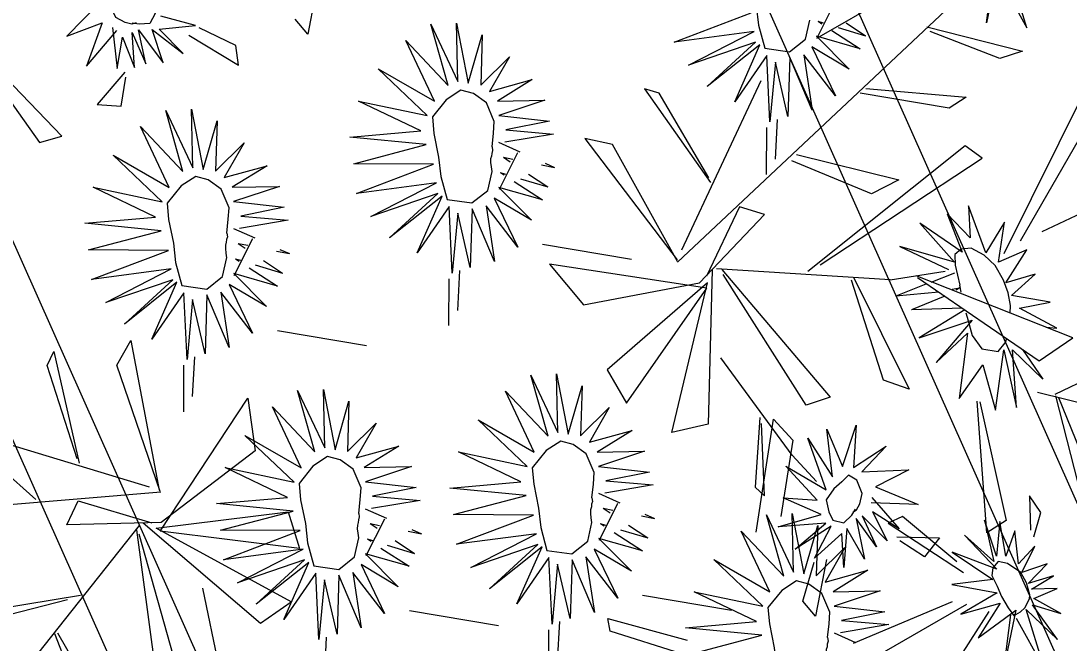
# Model space of a CAD drawing. Header units: inches. Extents: x -422522 to 22891, y -2973 to 414515.
# Drawn here: x 8312.9 to 8348.7, y 10007.55 to 10028.82 of the extents above; entities that cross this region are included whole.
import ezdxf

# ---------------------------------------------------------------- set-up
doc = ezdxf.new("R2010")
doc.units = ezdxf.units.IN
doc.header["$MEASUREMENT"] = 0
doc.layers.get('0').update_dxf_attribs({"lineweight": 25})
doc.layers.add('ARREDAMENTO', color=8, linetype='Continuous', lineweight=18)
doc.layers.add('QUOTE', color=6, linetype='Continuous', lineweight=9)
doc.styles.get("Standard").update_dxf_attribs({"font": 'Arial.ttf'})
doc.dimstyles.get("Standard").update_dxf_attribs({"dimtxt": 15, "dimasz": 10, "dimexe": 10, "dimexo": 10, "dimgap": 5, "dimtad": 2, "dimtih": 1, "dimtoh": 1, "dimdec": 0, "dimzin": 0, "dimdsep": 46, "dimtxsty": 'Standard', "dimblk": 'OBLIQUE', "dimblk1": 'OBLIQUE', "dimblk2": 'OBLIQUE', "dimcen": 0.09, "dimdle": 10, "dimadec": 0, "dimazin": 0, "dimtfac": 1, "dimtdec": 0, "dimtofl": 0, "dimtmove": 0, "dimatfit": 3, "dimldrblk": 'OBLIQUE', "dimfxl": 1, "dimtolj": 1, "dimtzin": 0, "dimarcsym": 0})

# ---------------------------------------------------------------- blocks, each defined once
blk = doc.blocks.new('_Oblique')
at = {"color": 0, "linetype": 'ByBlock', "lineweight": -2}
blk.add_line((-0.5, -0.5), (0.5, 0.5), dxfattribs=at)
blk = doc.blocks.new('*D94')
at = {"layer": 'Defpoints', "color": 0, "transparency": 16777216}
for p in [(8341.344, 10728.182), (8108.048, 10624.312), (8396.237, 9975.431)]:
    blk.add_point(p, dxfattribs=at)
at = {"layer": 'QUOTE', "color": 0, "lineweight": -2, "transparency": 16777216}
for p, q in [((8634.195, 10070.43), (8337.277, 10737.317)), ((8117.184, 10628.379), (8350.48, 10732.249)), ((8405.373, 9979.498), (8639.263, 10083.633))]:
    blk.add_line(p, q, dxfattribs=at)
at = {"layer": 'QUOTE', "color": 0, "lineweight": -2, "transparency": 16777216, "xscale": 10, "yscale": 10, "zscale": 10}
for p, rotation in [((8341.344, 10728.182), 113.9999999999798), ((8630.127, 10079.565), 293.9999999999798)]:
    blk.add_blockref('_Oblique', p, dxfattribs=dict(at, rotation=rotation))
at = {"layer": 'QUOTE', "color": 0, "transparency": 16777216, "insert": (8508.425, 10413.975), "char_height": 15, "attachment_point": 5}
blk.add_mtext('\\A1;710', dxfattribs=at)

msp = doc.modelspace()

# ---------------------------------------------------------------- linework, layer by layer
at = {"layer": 'ARREDAMENTO', "linetype": 'Continuous'}
for p, q in [((8340.086, 10028.23), (8344.601, 10030.833)), ((8346.271, 10030.62), (8345.883, 10028.763)), ((8347.264, 10028.593), (8346.627, 10030.641)), ((8323.075, 10030.312), (8322.701, 10028.374)), ((8345.883, 10028.763), (8346.099, 10030.463)), ((8346.287, 10030.351), (8347.264, 10028.593)), ((8340.717, 10029.49), (8340.086, 10028.23)), ((8315.598, 10029.449), (8314.47, 10028.3)), ((8344.479, 10029.183), (8335.323, 10020.581)), ((8314.47, 10028.3), (8315.668, 10028.756)), ((8315.668, 10028.756), (8315.141, 10027.274)), ((8318.867, 10028.673), (8317.681, 10028.988)), ((8322.701, 10028.374), (8322.263, 10028.888)), ((8327.781, 10028.753), (8328.182, 10026.693)), ((8327.829, 10026.754), (8327.781, 10028.753)), ((8335.216, 10028.1), (8337.844, 10029.096)), ((8340.263, 10028.719), (8340.138, 10028.8)), ((8340.319, 10028.746), (8340.138, 10028.8)), ((8341.091, 10028.754), (8341.75, 10028.319)), ((8315.141, 10027.274), (8316.178, 10028.5)), ((8316.023, 10028.603), (8316.19, 10027.197)), ((8316.702, 10028.432), (8317.167, 10027.36)), ((8316.776, 10027.228), (8316.702, 10028.432)), ((8316.911, 10028.518), (8317.755, 10027.387)), ((8317.167, 10027.36), (8316.911, 10028.518)), ((8317.384, 10028.529), (8318.436, 10027.715)), ((8317.755, 10027.387), (8317.384, 10028.529)), ((8317.617, 10028.542), (8318.867, 10028.673)), ((8318.436, 10027.715), (8317.617, 10028.542)), ((8320.238, 10027.986), (8318.985, 10028.591)), ((8326.901, 10028.713), (8327.829, 10026.754)), ((8327.491, 10026.621), (8326.901, 10028.713)), ((8337.946, 10028.462), (8335.216, 10028.1)), ((8335.705, 10027.312), (8337.946, 10028.462)), ((8340.602, 10028.5), (8341.568, 10027.876)), ((8340.813, 10028.598), (8341.75, 10028.319)), ((8343.847, 10028.617), (8347.116, 10027.788)), ((8346.342, 10027.537), (8343.956, 10028.464)), ((8311.121, 10028.049), (8313.537, 10024.67)), ((8314.291, 10024.879), (8311.173, 10028.137)), ((8316.19, 10027.197), (8316.371, 10028.266)), ((8316.371, 10028.266), (8316.776, 10027.228)), ((8318.637, 10028.336), (8320.328, 10027.317)), ((8326.043, 10028.16), (8327.491, 10026.621)), ((8327.022, 10026.076), (8326.043, 10028.16)), ((8328.182, 10026.693), (8328.656, 10028.35)), ((8328.656, 10028.35), (8328.604, 10026.632)), ((8337.992, 10028.094), (8335.705, 10027.312)), ((8336.343, 10026.577), (8337.992, 10028.094)), ((8340.076, 10028.301), (8341.192, 10027.177)), ((8341.568, 10027.876), (8340.076, 10028.301)), ((8320.328, 10027.317), (8320.238, 10027.986)), ((8338.138, 10028.009), (8336.343, 10026.577)), ((8337.282, 10026.061), (8338.138, 10028.009)), ((8339.921, 10027.935), (8340.724, 10026.26)), ((8341.192, 10027.177), (8339.921, 10027.935)), ((8347.116, 10027.788), (8346.342, 10027.537)), ((8328.604, 10026.632), (8329.585, 10027.601)), ((8329.585, 10027.601), (8328.904, 10026.416)), ((8338.375, 10027.646), (8337.282, 10026.061)), ((8338.482, 10025.371), (8338.375, 10027.646)), ((8338.672, 10027.417), (8338.482, 10025.371)), ((8339.101, 10025.559), (8338.672, 10027.417)), ((8339.164, 10027.573), (8339.101, 10025.559)), ((8339.927, 10025.772), (8339.164, 10027.573)), ((8339.639, 10027.668), (8339.927, 10025.772)), ((8340.724, 10026.26), (8339.639, 10027.668)), ((8316.448, 10027.071), (8315.499, 10025.972)), ((8325.104, 10027.181), (8327.022, 10026.076)), ((8326.78, 10025.587), (8325.104, 10027.181)), ((8316.324, 10025.913), (8316.481, 10026.903)), ((8328.904, 10026.416), (8330.365, 10026.817)), ((8330.365, 10026.817), (8329.176, 10026.085)), ((8338.174, 10026.781), (8335.462, 10020.991)), ((8334.706, 10026.349), (8334.197, 10026.503)), ((8334.197, 10026.503), (8336.458, 10023.305)), ((8336.394, 10023.462), (8334.706, 10026.349)), ((8344.612, 10025.837), (8341.571, 10026.35)), ((8341.767, 10026.513), (8345.185, 10026.22)), ((8349.288, 10026.528), (8346.472, 10020.866)), ((8315.499, 10025.972), (8316.324, 10025.913)), ((8324.43, 10026.085), (8326.78, 10025.587)), ((8326.558, 10025.061), (8324.43, 10026.085)), ((8329.176, 10026.085), (8330.792, 10026.113)), ((8330.792, 10026.113), (8329.221, 10025.592)), ((8345.185, 10026.22), (8344.612, 10025.837)), ((8317.843, 10025.766), (8318.77, 10023.807)), ((8318.432, 10023.674), (8317.843, 10025.766)), ((8318.722, 10025.806), (8319.123, 10023.746)), ((8318.77, 10023.807), (8318.722, 10025.806)), ((8329.221, 10025.592), (8330.953, 10025.401)), ((8316.984, 10025.213), (8318.432, 10023.674)), ((8317.963, 10023.129), (8316.984, 10025.213)), ((8319.123, 10023.746), (8319.597, 10025.403)), ((8319.597, 10025.403), (8319.545, 10023.685)), ((8330.953, 10025.401), (8329.464, 10025.101)), ((8338.373, 10023.576), (8338.374, 10025.177)), ((8338.673, 10024.098), (8338.744, 10025.458)), ((8313.537, 10024.67), (8314.291, 10024.879)), ((8324.136, 10024.852), (8326.558, 10025.061)), ((8326.747, 10024.595), (8324.136, 10024.852)), ((8331.087, 10024.958), (8329.429, 10024.679)), ((8329.464, 10025.101), (8331.087, 10024.958)), ((8347.05, 10021.31), (8349.237, 10025.106)), ((8319.545, 10023.685), (8320.526, 10024.654)), ((8320.526, 10024.654), (8319.846, 10023.469)), ((8324.266, 10023.943), (8326.747, 10024.595)), ((8329.955, 10024.338), (8329.227, 10024.663)), ((8332.157, 10024.804), (8335.311, 10020.658)), ((8333.11, 10024.597), (8332.157, 10024.804)), ((8335.33, 10020.603), (8333.11, 10024.597)), ((8345.16, 10024.555), (8339.777, 10020.253)), ((8345.734, 10024.132), (8345.16, 10024.555)), ((8316.045, 10024.234), (8317.963, 10023.129)), ((8317.721, 10022.64), (8316.045, 10024.234)), ((8329.865, 10024.319), (8329.234, 10023.059)), ((8329.615, 10023.995), (8329.378, 10024.152)), ((8329.703, 10024.09), (8329.378, 10024.152)), ((8339.395, 10024.256), (8342.891, 10023.395)), ((8340.196, 10020.483), (8345.734, 10024.132)), ((8319.846, 10023.469), (8321.306, 10023.87)), ((8321.306, 10023.87), (8320.118, 10023.138)), ((8326.993, 10023.925), (8324.266, 10023.943)), ((8324.365, 10022.929), (8326.993, 10023.925)), ((8330.683, 10023.9), (8331.131, 10023.814)), ((8330.802, 10023.961), (8331.131, 10023.814)), ((8341.951, 10022.918), (8339.239, 10024.045)), ((8329.411, 10023.548), (8329.286, 10023.63)), ((8329.467, 10023.575), (8329.286, 10023.63)), ((8329.962, 10023.428), (8330.898, 10023.148)), ((8330.239, 10023.583), (8330.898, 10023.148)), ((8342.891, 10023.395), (8341.951, 10022.918)), ((8351.495, 10023.381), (8347.779, 10021.608)), ((8315.371, 10023.138), (8317.721, 10022.64)), ((8317.499, 10022.114), (8315.371, 10023.138)), ((8320.118, 10023.138), (8321.733, 10023.166)), ((8321.733, 10023.166), (8320.162, 10022.645)), ((8327.095, 10023.291), (8324.365, 10022.929)), ((8324.853, 10022.141), (8327.095, 10023.291)), ((8329.225, 10023.13), (8330.34, 10022.007)), ((8330.717, 10022.705), (8329.225, 10023.13)), ((8329.75, 10023.329), (8330.717, 10022.705)), ((8327.141, 10022.923), (8324.853, 10022.141)), ((8325.491, 10021.406), (8327.141, 10022.923)), ((8327.286, 10022.838), (8325.491, 10021.406)), ((8326.43, 10020.89), (8327.286, 10022.838)), ((8329.069, 10022.765), (8329.873, 10021.09)), ((8330.34, 10022.007), (8329.069, 10022.765)), ((8320.162, 10022.645), (8321.894, 10022.454)), ((8321.894, 10022.454), (8320.405, 10022.154)), ((8327.523, 10022.476), (8326.43, 10020.89)), ((8327.631, 10020.2), (8327.523, 10022.476)), ((8328.312, 10022.402), (8328.249, 10020.389)), ((8329.075, 10020.602), (8328.312, 10022.402)), ((8328.787, 10022.497), (8329.075, 10020.602)), ((8329.873, 10021.09), (8328.787, 10022.497)), ((8337.441, 10022.469), (8336.319, 10020.098)), ((8338.303, 10022.211), (8337.441, 10022.469)), ((8345.271, 10022.501), (8345.33, 10021.408)), ((8345.86, 10020.894), (8345.271, 10022.501)), ((8315.077, 10021.905), (8317.499, 10022.114)), ((8322.028, 10022.011), (8320.37, 10021.732)), ((8320.405, 10022.154), (8322.028, 10022.011)), ((8327.82, 10022.246), (8327.631, 10020.2)), ((8328.249, 10020.389), (8327.82, 10022.246)), ((8336.085, 10019.866), (8338.303, 10022.211)), ((8344.536, 10022.231), (8345.05, 10020.914)), ((8345.33, 10021.408), (8344.536, 10022.231)), ((8346.494, 10021.945), (8345.86, 10020.894)), ((8346.297, 10020.577), (8346.494, 10021.945)), ((8317.688, 10021.648), (8315.077, 10021.905)), ((8315.208, 10020.996), (8317.688, 10021.648)), ((8320.896, 10021.392), (8320.168, 10021.716)), ((8343.603, 10021.908), (8344.789, 10020.573)), ((8345.05, 10020.914), (8343.603, 10021.908)), ((8320.807, 10021.372), (8320.176, 10020.112)), ((8317.934, 10020.978), (8315.208, 10020.996)), ((8315.306, 10019.982), (8317.934, 10020.978)), ((8320.556, 10021.048), (8320.319, 10021.205)), ((8320.644, 10021.143), (8320.319, 10021.205)), ((8321.624, 10020.954), (8322.073, 10020.867)), ((8321.743, 10021.014), (8322.073, 10020.867)), ((8333.76, 10020.666), (8330.719, 10021.18)), ((8342.918, 10021.11), (8344.581, 10020.325)), ((8344.789, 10020.573), (8342.918, 10021.11)), ((8345.019, 10021.017), (8344.803, 10020.84)), ((8345.365, 10021.053), (8345.019, 10021.017)), ((8345.808, 10020.816), (8345.365, 10021.053)), ((8347.262, 10021.003), (8346.297, 10020.577)), ((8346.542, 10019.871), (8347.262, 10021.003)), ((8320.353, 10020.602), (8320.227, 10020.683)), ((8320.408, 10020.629), (8320.227, 10020.683)), ((8321.18, 10020.636), (8321.839, 10020.201)), ((8330.955, 10020.512), (8332.122, 10019.115)), ((8336.334, 10019.687), (8330.955, 10020.512)), ((8344.803, 10020.84), (8344.809, 10020.47)), ((8346.184, 10020.464), (8345.808, 10020.816)), ((8318.036, 10020.344), (8315.306, 10019.982)), ((8315.794, 10019.194), (8318.036, 10020.344)), ((8320.166, 10020.183), (8321.282, 10019.06)), ((8321.658, 10019.758), (8320.166, 10020.183)), ((8320.692, 10020.382), (8321.658, 10019.758)), ((8320.903, 10020.481), (8321.839, 10020.201)), ((8327.821, 10018.927), (8327.893, 10020.287)), ((8336.511, 10020.315), (8336.376, 10015.037)), ((8342.595, 10019.977), (8336.663, 10020.344)), ((8336.839, 10020.326), (8340.547, 10015.961)), ((8339.719, 10015.691), (8336.891, 10020.158)), ((8342.595, 10019.977), (8344.471, 10020.271)), ((8343.991, 10019.89), (8344.804, 10020.212)), ((8344.809, 10020.47), (8344.969, 10019.794)), ((8346.464, 10019.963), (8346.184, 10020.464)), ((8347.547, 10020.169), (8346.542, 10019.871)), ((8346.74, 10019.442), (8347.547, 10020.169)), ((8318.082, 10019.976), (8315.794, 10019.194)), ((8316.433, 10018.459), (8318.082, 10019.976)), ((8318.228, 10019.891), (8316.433, 10018.459)), ((8317.371, 10017.943), (8318.228, 10019.891)), ((8320.011, 10019.818), (8320.814, 10018.143)), ((8321.282, 10019.06), (8320.011, 10019.818)), ((8327.521, 10018.405), (8327.522, 10020.006)), ((8332.122, 10019.115), (8336.085, 10019.866)), ((8336.347, 10019.866), (8332.92, 10016.892)), ((8335.137, 10014.752), (8336.347, 10019.866)), ((8342.361, 10016.537), (8341.269, 10019.958)), ((8341.347, 10020.042), (8343.239, 10016.235)), ((8343.814, 10019.819), (8342.792, 10019.414)), ((8348.834, 10017.986), (8343.485, 10020.113)), ((8343.521, 10020.055), (8347.678, 10017.201)), ((8346.622, 10019.533), (8346.464, 10019.963)), ((8318.464, 10019.529), (8317.371, 10017.943)), ((8318.572, 10017.253), (8318.464, 10019.529)), ((8319.253, 10019.456), (8319.191, 10017.442)), ((8320.016, 10017.655), (8319.253, 10019.456)), ((8319.728, 10019.55), (8320.016, 10017.655)), ((8320.814, 10018.143), (8319.728, 10019.55)), ((8333.585, 10015.757), (8336.334, 10019.687)), ((8344.254, 10019.552), (8342.792, 10019.414)), ((8344.714, 10019.658), (8344.962, 10019.7)), ((8344.962, 10019.7), (8344.846, 10019.618)), ((8345.013, 10019.545), (8344.969, 10019.794)), ((8346.698, 10019.096), (8346.622, 10019.533)), ((8348.064, 10019.211), (8346.74, 10019.442)), ((8318.762, 10019.299), (8318.572, 10017.253)), ((8319.191, 10017.442), (8318.762, 10019.299)), ((8344.462, 10019.409), (8343.317, 10018.945)), ((8346.695, 10018.836), (8346.698, 10019.096)), ((8347.011, 10019.001), (8348.064, 10019.211)), ((8345.05, 10019.005), (8343.317, 10018.945)), ((8345.138, 10018.945), (8343.583, 10017.989)), ((8345.176, 10018.844), (8345.218, 10018.694)), ((8348.291, 10018.315), (8347.011, 10019.001)), ((8343.583, 10017.989), (8345.398, 10018.588)), ((8345.398, 10018.588), (8344.16, 10017.149)), ((8345.218, 10018.694), (8345.393, 10018.073)), ((8348.232, 10016.062), (8353.687, 10018.707)), ((8324.702, 10017.719), (8321.66, 10018.233)), ((8344.16, 10017.149), (8345.239, 10018.152)), ((8345.239, 10018.152), (8344.946, 10015.915)), ((8345.393, 10018.073), (8345.723, 10017.608)), ((8347.921, 10018.349), (8348.291, 10018.315)), ((8316.17, 10017.054), (8316.652, 10017.901)), ((8316.652, 10017.901), (8317.624, 10012.783)), ((8346.285, 10017.519), (8346.519, 10017.822)), ((8346.565, 10017.965), (8346.519, 10017.822)), ((8347.678, 10017.201), (8348.834, 10017.986)), ((8313.799, 10017.041), (8314.025, 10017.522)), ((8314.025, 10017.522), (8314.889, 10013.702)), ((8318.762, 10015.98), (8318.834, 10017.34)), ((8339.24, 10013.982), (8336.81, 10017.307)), ((8345.723, 10017.608), (8346.285, 10017.519)), ((8346.194, 10015.515), (8346.478, 10017.583)), ((8346.478, 10017.583), (8346.907, 10015.608)), ((8346.777, 10017.575), (8347.804, 10016.578)), ((8346.907, 10015.608), (8346.777, 10017.575)), ((8347.11, 10017.59), (8347.804, 10016.578)), ((8314.814, 10013.854), (8313.799, 10017.041)), ((8317.652, 10012.731), (8316.17, 10017.054)), ((8318.462, 10015.458), (8318.464, 10017.059)), ((8344.946, 10015.915), (8345.758, 10017.061)), ((8345.758, 10017.061), (8346.194, 10015.515)), ((8330.314, 10016.714), (8331.242, 10014.754)), ((8330.904, 10014.622), (8330.314, 10016.714)), ((8331.194, 10016.753), (8331.595, 10014.693)), ((8331.242, 10014.754), (8331.194, 10016.753)), ((8332.92, 10016.892), (8333.585, 10015.757)), ((8323.229, 10016.225), (8323.63, 10014.165)), ((8323.277, 10014.226), (8323.229, 10016.225)), ((8331.595, 10014.693), (8332.069, 10016.351)), ((8332.069, 10016.351), (8332.017, 10014.633)), ((8343.239, 10016.235), (8342.361, 10016.537)), ((8317.66, 10011.373), (8320.647, 10015.922)), ((8320.647, 10015.922), (8320.904, 10014.12)), ((8322.35, 10016.185), (8323.277, 10014.226)), ((8322.939, 10014.093), (8322.35, 10016.185)), ((8329.456, 10016.16), (8330.904, 10014.622)), ((8330.435, 10014.076), (8329.456, 10016.16)), ((8340.547, 10015.961), (8339.719, 10015.691)), ((8350.567, 10015.39), (8347.626, 10016.119)), ((8348.238, 10016.002), (8349.667, 10010.398)), ((8350.522, 10010.572), (8348.356, 10015.932)), ((8321.491, 10015.632), (8322.939, 10014.093)), ((8322.47, 10013.548), (8321.491, 10015.632)), ((8323.63, 10014.165), (8324.104, 10015.822)), ((8324.104, 10015.822), (8324.052, 10014.104)), ((8332.017, 10014.633), (8332.998, 10015.602)), ((8332.998, 10015.602), (8332.317, 10014.417)), ((8345.894, 10011.322), (8345.56, 10015.819)), ((8345.66, 10015.799), (8346.554, 10011.743)), ((8328.517, 10015.182), (8330.435, 10014.076)), ((8330.193, 10013.587), (8328.517, 10015.182)), ((8338.145, 10015.262), (8337.983, 10012.878)), ((8338.019, 10011.349), (8338.611, 10015.213)), ((8338.611, 10015.213), (8339.268, 10014.492)), ((8324.052, 10014.104), (8325.033, 10015.073)), ((8325.033, 10015.073), (8324.353, 10013.888)), ((8332.317, 10014.417), (8333.778, 10014.818)), ((8333.778, 10014.818), (8332.589, 10014.085)), ((8336.376, 10015.037), (8335.137, 10014.752)), ((8338.295, 10012.586), (8338.202, 10015.059)), ((8340.427, 10014.87), (8340.959, 10013.588)), ((8340.621, 10013.239), (8340.427, 10014.87)), ((8340.959, 10013.588), (8341.434, 10015.004)), ((8341.434, 10015.004), (8341.34, 10013.556)), ((8311.157, 10014.752), (8317.275, 10012.893)), ((8320.552, 10014.653), (8322.47, 10013.548)), ((8322.228, 10013.059), (8320.552, 10014.653)), ((8339.268, 10014.492), (8338.855, 10011.882)), ((8339.782, 10014.56), (8340.621, 10013.239)), ((8340.403, 10012.789), (8339.782, 10014.56)), ((8320.904, 10014.12), (8317.694, 10011.677)), ((8324.353, 10013.888), (8325.813, 10014.289)), ((8325.813, 10014.289), (8324.624, 10013.557)), ((8327.843, 10014.086), (8330.193, 10013.587)), ((8329.971, 10013.062), (8327.843, 10014.086)), ((8332.589, 10014.085), (8334.205, 10014.113)), ((8334.205, 10014.113), (8332.634, 10013.592)), ((8341.34, 10013.556), (8342.454, 10014.281)), ((8342.454, 10014.281), (8341.624, 10013.409)), ((8339.24, 10013.982), (8340.076, 10013.082)), ((8313.406, 10012.46), (8312.215, 10013.531)), ((8319.878, 10013.557), (8322.228, 10013.059)), ((8322.006, 10012.533), (8319.878, 10013.557)), ((8324.624, 10013.557), (8326.24, 10013.585)), ((8326.24, 10013.585), (8324.669, 10013.064)), ((8332.634, 10013.592), (8334.366, 10013.401)), ((8334.366, 10013.401), (8332.877, 10013.102)), ((8339.029, 10013.598), (8340.403, 10012.789)), ((8340.095, 10012.444), (8339.029, 10013.598)), ((8341.624, 10013.409), (8343.233, 10013.478)), ((8343.233, 10013.478), (8342.092, 10012.893)), ((8324.669, 10013.064), (8326.401, 10012.873)), ((8327.549, 10012.852), (8329.971, 10013.062)), ((8332.877, 10013.102), (8334.5, 10012.959)), ((8305.154, 10011.674), (8317.673, 10012.723)), ((8326.401, 10012.873), (8324.912, 10012.573)), ((8330.16, 10012.595), (8327.549, 10012.852)), ((8333.368, 10012.339), (8332.64, 10012.664)), ((8334.5, 10012.959), (8332.842, 10012.68)), ((8337.983, 10012.878), (8338.295, 10012.586)), ((8342.092, 10012.893), (8343.546, 10012.293)), ((8314.467, 10011.599), (8314.852, 10012.412)), ((8314.852, 10012.412), (8317.365, 10011.659)), ((8319.584, 10012.324), (8322.006, 10012.533)), ((8322.195, 10012.067), (8319.584, 10012.324)), ((8326.535, 10012.43), (8324.877, 10012.151)), ((8324.912, 10012.573), (8326.535, 10012.43)), ((8327.679, 10011.943), (8330.16, 10012.595)), ((8333.278, 10012.32), (8332.647, 10011.06)), ((8338.934, 10012.521), (8340.095, 10012.444)), ((8340.239, 10011.949), (8338.934, 10012.521)), ((8343.546, 10012.293), (8341.941, 10012.343)), ((8341.968, 10012.526), (8342.901, 10011.462)), ((8347.35, 10012.587), (8347.382, 10011.413)), ((8347.735, 10012.022), (8347.35, 10012.587)), ((8317.519, 10011.483), (8322.022, 10012.04)), ((8319.715, 10011.415), (8322.195, 10012.067)), ((8322.022, 10012.04), (8322.42, 10010.786)), ((8325.403, 10011.81), (8324.675, 10012.135)), ((8330.406, 10011.926), (8327.679, 10011.943)), ((8327.778, 10010.93), (8330.406, 10011.926)), ((8333.028, 10011.996), (8332.791, 10012.153)), ((8333.116, 10012.09), (8332.791, 10012.153)), ((8334.215, 10011.961), (8334.544, 10011.814)), ((8338.365, 10011.937), (8339.293, 10009.978)), ((8338.955, 10009.845), (8338.365, 10011.937)), ((8338.765, 10011.524), (8340.239, 10011.949)), ((8339.245, 10011.977), (8339.646, 10009.917)), ((8339.293, 10009.978), (8339.245, 10011.977)), ((8341.986, 10012.043), (8342.486, 10011.048)), ((8342.901, 10011.462), (8341.986, 10012.043)), ((8347.502, 10011.183), (8347.735, 10012.022)), ((8313.255, 10006.914), (8316.952, 10011.568)), ((8317.694, 10011.677), (8314.467, 10011.599)), ((8317.075, 10011.661), (8321.088, 10008.23)), ((8325.313, 10011.791), (8324.683, 10010.531)), ((8325.063, 10011.467), (8324.826, 10011.624)), ((8325.151, 10011.562), (8324.826, 10011.624)), ((8332.824, 10011.549), (8332.699, 10011.63)), ((8332.88, 10011.576), (8332.699, 10011.63)), ((8333.652, 10011.584), (8334.311, 10011.148)), ((8334.096, 10011.901), (8334.544, 10011.814)), ((8340.399, 10011.652), (8338.765, 10011.524)), ((8339.35, 10010.765), (8340.399, 10011.652)), ((8339.646, 10009.917), (8340.12, 10011.574)), ((8340.12, 10011.574), (8340.068, 10009.856)), ((8341.437, 10011.81), (8341.713, 10010.426)), ((8342.127, 10010.845), (8341.437, 10011.81)), ((8341.641, 10011.908), (8342.127, 10010.845)), ((8342.486, 10011.048), (8341.641, 10011.908)), ((8343.017, 10011.878), (8342.528, 10011.649)), ((8342.528, 10011.649), (8345.093, 10009.961)), ((8344.87, 10010.328), (8343.017, 10011.878)), ((8345.815, 10011.756), (8346.134, 10010.347)), ((8346.224, 10010.526), (8345.815, 10011.756)), ((8346.554, 10011.743), (8345.894, 10011.322)), ((8346.334, 10011.707), (8346.224, 10010.526)), ((8346.543, 10010.525), (8346.334, 10011.707)), ((8316.848, 10011.425), (8317.61, 10005.749)), ((8318.365, 10006.184), (8316.938, 10011.275)), ((8322.129, 10008.96), (8317.519, 10011.483)), ((8322.42, 10010.786), (8317.66, 10011.373)), ((8322.441, 10011.397), (8319.715, 10011.415)), ((8319.813, 10010.401), (8322.441, 10011.397)), ((8326.131, 10011.373), (8326.58, 10011.286)), ((8326.25, 10011.433), (8326.58, 10011.286)), ((8330.508, 10011.292), (8327.778, 10010.93)), ((8328.266, 10010.142), (8330.508, 10011.292)), ((8333.163, 10011.33), (8334.129, 10010.705)), ((8333.375, 10011.428), (8334.311, 10011.148)), ((8337.506, 10011.384), (8338.955, 10009.845)), ((8338.486, 10009.3), (8337.506, 10011.384)), ((8340.573, 10011.553), (8339.35, 10010.765)), ((8340.013, 10010.461), (8340.573, 10011.553)), ((8340.947, 10011.301), (8340.013, 10010.461)), ((8341.013, 10010.14), (8340.947, 10011.301)), ((8341.113, 10011.465), (8341.013, 10010.14)), ((8341.713, 10010.426), (8341.113, 10011.465)), ((8345.132, 10011.243), (8346.233, 10010.084)), ((8346.134, 10010.347), (8345.132, 10011.243)), ((8346.857, 10011.388), (8346.543, 10010.525)), ((8346.973, 10010.26), (8346.857, 10011.388)), ((8324.86, 10011.021), (8324.734, 10011.102)), ((8324.915, 10011.048), (8324.734, 10011.102)), ((8325.41, 10010.9), (8326.346, 10010.62)), ((8325.687, 10011.055), (8326.346, 10010.62)), ((8330.554, 10010.924), (8328.266, 10010.142)), ((8328.904, 10009.407), (8330.554, 10010.924)), ((8332.638, 10011.131), (8333.753, 10010.007)), ((8334.129, 10010.705), (8332.638, 10011.131)), ((8342.822, 10011.186), (8344.274, 10011.156)), ((8343.766, 10010.504), (8342.925, 10011.049)), ((8344.274, 10011.156), (8343.766, 10010.504)), ((8347.539, 10010.865), (8346.973, 10010.26)), ((8347.088, 10009.971), (8347.539, 10010.865)), ((8322.543, 10010.763), (8319.813, 10010.401)), ((8320.301, 10009.613), (8322.543, 10010.763)), ((8324.673, 10010.602), (8325.789, 10009.479)), ((8326.165, 10010.177), (8324.673, 10010.602)), ((8325.198, 10010.801), (8326.165, 10010.177)), ((8330.699, 10010.839), (8328.904, 10009.407)), ((8329.843, 10008.891), (8330.699, 10010.839)), ((8332.2, 10010.497), (8332.488, 10008.602)), ((8333.286, 10009.09), (8332.2, 10010.497)), ((8332.482, 10010.765), (8333.286, 10009.09)), ((8333.753, 10010.007), (8332.482, 10010.765)), ((8340.068, 10009.856), (8341.049, 10010.825)), ((8341.049, 10010.825), (8340.368, 10009.64)), ((8344.707, 10010.661), (8346.097, 10009.729)), ((8346.233, 10010.084), (8344.707, 10010.661)), ((8322.589, 10010.395), (8320.301, 10009.613)), ((8320.94, 10008.878), (8322.589, 10010.395)), ((8322.735, 10010.31), (8320.94, 10008.878)), ((8321.878, 10008.362), (8322.735, 10010.31)), ((8324.518, 10010.237), (8325.321, 10008.562)), ((8325.789, 10009.479), (8324.518, 10010.237)), ((8330.936, 10010.476), (8329.843, 10008.891)), ((8331.044, 10008.2), (8330.936, 10010.476)), ((8331.233, 10010.247), (8331.044, 10008.2)), ((8331.662, 10008.389), (8331.233, 10010.247)), ((8331.725, 10010.403), (8331.662, 10008.389)), ((8332.488, 10008.602), (8331.725, 10010.403)), ((8336.567, 10010.405), (8338.486, 10009.3)), ((8338.243, 10008.811), (8336.567, 10010.405)), ((8339.606, 10008.982), (8339.995, 10010.318)), ((8340.418, 10010.406), (8340.044, 10008.467)), ((8346.279, 10010.339), (8346.099, 10010.124)), ((8346.605, 10010.271), (8346.279, 10010.339)), ((8347.055, 10009.968), (8346.605, 10010.271)), ((8347.96, 10010.258), (8347.088, 10009.971)), ((8347.302, 10009.593), (8347.96, 10010.258)), ((8322.971, 10009.948), (8321.878, 10008.362)), ((8323.079, 10007.672), (8322.971, 10009.948)), ((8323.76, 10009.875), (8323.698, 10007.861)), ((8324.523, 10008.074), (8323.76, 10009.875)), ((8324.235, 10009.969), (8324.523, 10008.074)), ((8325.321, 10008.562), (8324.235, 10009.969)), ((8340.368, 10009.64), (8341.828, 10010.041)), ((8341.828, 10010.041), (8340.64, 10009.309)), ((8346.099, 10010.124), (8346.068, 10009.86)), ((8346.068, 10009.86), (8346.243, 10009.496)), ((8347.245, 10009.609), (8347.055, 10009.968)), ((8348.169, 10009.846), (8347.302, 10009.593)), ((8347.416, 10009.4), (8348.169, 10009.846)), ((8319.956, 10005.397), (8319.111, 10009.427)), ((8323.269, 10009.718), (8323.079, 10007.672)), ((8323.698, 10007.861), (8323.269, 10009.718)), ((8346.097, 10009.729), (8344.7, 10009.558)), ((8344.7, 10009.558), (8346.244, 10009.267)), ((8346.243, 10009.496), (8346.397, 10009.143)), ((8347.363, 10009.197), (8347.245, 10009.609)), ((8348.299, 10009.415), (8347.416, 10009.4)), ((8347.502, 10009.077), (8348.299, 10009.415)), ((8308.137, 10008.071), (8314.936, 10009.193)), ((8337.173, 10008.667), (8334.132, 10009.18)), ((8335.893, 10009.309), (8338.243, 10008.811)), ((8338.022, 10008.285), (8335.893, 10009.309)), ((8340.64, 10009.309), (8342.256, 10009.337)), ((8342.256, 10009.337), (8340.684, 10008.816)), ((8346.244, 10009.267), (8345.009, 10008.544)), ((8346.397, 10009.143), (8346.625, 10008.756)), ((8347.195, 10008.757), (8347.351, 10009.069)), ((8347.351, 10009.069), (8347.363, 10009.197)), ((8348.421, 10008.56), (8347.502, 10009.077)), ((8314.485, 10009.035), (8308.067, 10007.362)), ((8321.088, 10008.23), (8322.129, 10008.96)), ((8340.044, 10008.467), (8339.606, 10008.982)), ((8340.684, 10008.816), (8342.416, 10008.625)), ((8340.698, 10006.283), (8345.213, 10008.886)), ((8344.715, 10008.964), (8341.329, 10007.543)), ((8345.009, 10008.544), (8346.353, 10008.912)), ((8346.353, 10008.912), (8345.601, 10007.727)), ((8346.625, 10008.756), (8346.837, 10008.465)), ((8347.05, 10008.618), (8347.195, 10008.757)), ((8347.45, 10008.857), (8348.421, 10008.56)), ((8348.314, 10007.673), (8347.45, 10008.857)), ((8329.208, 10008.138), (8326.167, 10008.652)), ((8332.945, 10008.392), (8335.657, 10007.655)), ((8333.03, 10007.957), (8332.945, 10008.392)), ((8342.416, 10008.625), (8340.928, 10008.325)), ((8345.091, 10007.236), (8345.972, 10008.635)), ((8345.601, 10007.727), (8346.882, 10008.673)), ((8346.882, 10008.673), (8346.495, 10006.816)), ((8346.495, 10006.816), (8346.711, 10008.516)), ((8346.776, 10008.539), (8346.882, 10008.531)), ((8346.882, 10008.531), (8347.05, 10008.618)), ((8346.898, 10008.404), (8347.876, 10006.646)), ((8347.239, 10008.695), (8348.314, 10007.673)), ((8347.876, 10006.646), (8347.239, 10008.695)), ((8330.934, 10006.406), (8330.935, 10008.007)), ((8331.234, 10006.928), (8331.306, 10008.287)), ((8335.6, 10008.076), (8338.022, 10008.285)), ((8338.211, 10007.819), (8335.6, 10008.076)), ((8342.551, 10008.182), (8340.893, 10007.903)), ((8340.928, 10008.325), (8342.551, 10008.182)), ((8314.042, 10007.885), (8315.605, 10003.932)), ((8315.968, 10004.786), (8314.157, 10007.887)), ((8323.269, 10006.399), (8323.341, 10007.759)), ((8335.471, 10007.18), (8333.03, 10007.957)), ((8335.73, 10007.167), (8338.211, 10007.819)), ((8341.419, 10007.562), (8340.691, 10007.887))]:
    msp.add_line(p, q, dxfattribs=at)
at = {"layer": 'ARREDAMENTO', "elevation": -27.277}
for points in [[(8326.226, 9983.93), (8269.858, 10110.533), (8299.399, 10123.685), (8355.766, 9997.082)], [(8327.63, 9987.589), (8273.518, 10109.128), (8297.994, 10120.026), (8352.107, 9998.487)]]:
    msp.add_lwpolyline(points, close=True, dxfattribs=at)
at = {"layer": 'ARREDAMENTO', "linetype": 'Continuous'}
for points in [[(8339.844, 10029.685), (8339.892, 10030.16), (8339.922, 10030.556), (8339.65, 10031.193), (8339.206, 10031.512), (8338.779, 10031.626), (8338.279, 10031.302), (8337.805, 10030.712), (8337.856, 10030.152), (8338.02, 10029.339), (8338.095, 10028.678), (8338.306, 10027.891), (8339.157, 10027.771), (8339.699, 10028.202), (8339.845, 10028.85)], [(8316.83, 10028.76), (8316.688, 10028.717), (8316.463, 10028.767), (8316.145, 10028.941), (8315.931, 10029.383), (8315.991, 10029.715), (8316.316, 10029.725), (8316.671, 10029.771), (8317.131, 10029.714), (8317.373, 10029.373), (8317.485, 10029.075), (8317.304, 10028.738), (8316.932, 10028.709), (8316.693, 10028.753)], [(8328.993, 10024.514), (8329.04, 10024.989), (8329.07, 10025.385), (8328.798, 10026.022), (8328.355, 10026.341), (8327.927, 10026.455), (8327.427, 10026.131), (8326.953, 10025.541), (8327.004, 10024.981), (8327.168, 10024.168), (8327.243, 10023.507), (8327.455, 10022.72), (8328.306, 10022.6), (8328.847, 10023.031), (8328.993, 10023.679)], [(8328.993, 10024.514), (8329.01, 10024.395), (8328.982, 10024.296), (8328.974, 10024.205), (8328.944, 10024.107), (8328.94, 10023.987), (8328.958, 10023.834), (8328.982, 10023.677), (8328.993, 10023.679)], [(8319.934, 10021.567), (8319.981, 10022.042), (8320.012, 10022.438), (8319.74, 10023.075), (8319.296, 10023.395), (8318.868, 10023.509), (8318.368, 10023.184), (8317.894, 10022.594), (8317.945, 10022.034), (8318.109, 10021.221), (8318.184, 10020.56), (8318.396, 10019.773), (8319.247, 10019.654), (8319.789, 10020.085), (8319.934, 10020.732)], [(8319.934, 10021.567), (8319.951, 10021.448), (8319.923, 10021.349), (8319.915, 10021.258), (8319.886, 10021.16), (8319.881, 10021.04), (8319.9, 10020.887), (8319.923, 10020.73), (8319.934, 10020.732)], [(8332.406, 10012.515), (8332.453, 10012.99), (8332.483, 10013.386), (8332.211, 10014.023), (8331.768, 10014.342), (8331.34, 10014.456), (8330.84, 10014.132), (8330.366, 10013.541), (8330.417, 10012.982), (8330.581, 10012.169), (8330.656, 10011.507), (8330.868, 10010.72), (8331.719, 10010.601), (8332.26, 10011.032), (8332.406, 10011.68)], [(8324.441, 10011.986), (8324.488, 10012.461), (8324.518, 10012.857), (8324.247, 10013.494), (8323.803, 10013.814), (8323.375, 10013.927), (8322.875, 10013.603), (8322.401, 10013.013), (8322.452, 10012.453), (8322.616, 10011.64), (8322.691, 10010.979), (8322.903, 10010.192), (8323.754, 10010.073), (8324.296, 10010.503), (8324.441, 10011.151)], [(8341.312, 10012.032), (8341.439, 10012.109), (8341.552, 10012.31), (8341.635, 10012.662), (8341.45, 10013.118), (8341.164, 10013.295), (8340.939, 10013.06), (8340.667, 10012.827), (8340.401, 10012.447), (8340.493, 10012.039), (8340.639, 10011.756), (8341.011, 10011.665), (8341.281, 10011.923), (8341.408, 10012.129)], [(8332.406, 10012.515), (8332.423, 10012.395), (8332.395, 10012.297), (8332.387, 10012.205), (8332.357, 10012.107), (8332.353, 10011.987), (8332.371, 10011.834), (8332.395, 10011.678), (8332.406, 10011.68)], [(8324.441, 10011.986), (8324.458, 10011.867), (8324.43, 10011.768), (8324.422, 10011.677), (8324.392, 10011.579), (8324.388, 10011.459), (8324.407, 10011.306), (8324.43, 10011.149), (8324.441, 10011.151)], [(8340.456, 10007.738), (8340.504, 10008.213), (8340.534, 10008.609), (8340.262, 10009.246), (8339.818, 10009.565), (8339.39, 10009.679), (8338.891, 10009.355), (8338.417, 10008.765), (8338.468, 10008.205), (8338.631, 10007.392), (8338.707, 10006.731), (8338.918, 10005.944), (8339.769, 10005.825), (8340.311, 10006.255), (8340.457, 10006.903)], [(8340.456, 10007.738), (8340.473, 10007.619), (8340.446, 10007.52), (8340.438, 10007.429), (8340.408, 10007.331), (8340.403, 10007.211), (8340.422, 10007.058), (8340.446, 10006.901), (8340.457, 10006.903)]]:
    msp.add_lwpolyline(points, dxfattribs=at)

# ---------------------------------------------------------------- dimensions: what is measured, and where the dimension line sits
at = {"layer": 'QUOTE'}
dim = msp.add_linear_dim(base=(8341.344, 10728.182), p1=(8396.237, 9975.431), p2=(8108.048, 10624.312), angle=114, dimstyle='Standard', dxfattribs=at)
dim.commit()
dim.dimension.update_dxf_attribs({"geometry": '*D94', "text_midpoint": (8508.425, 10413.975)})

doc.saveas('drawing.dxf')
